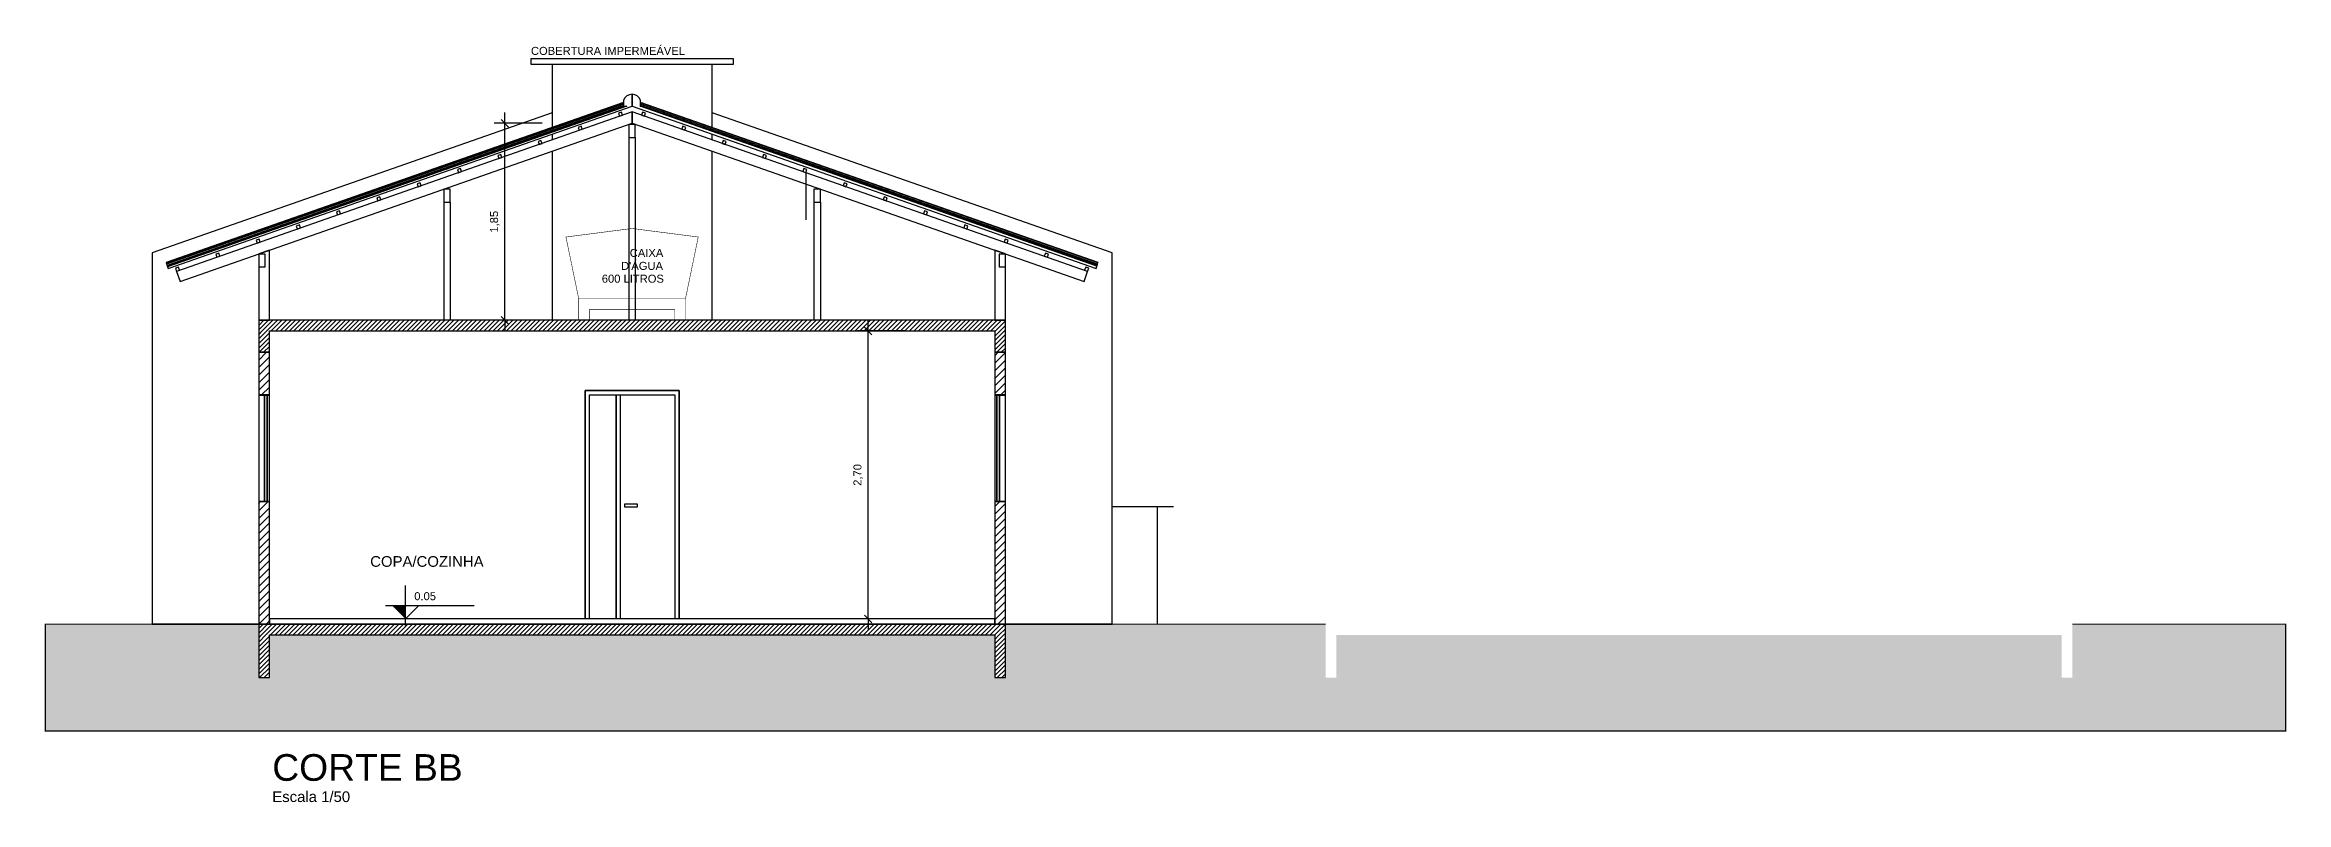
# Model space of a CAD drawing. Header units: metres. Extents: x 49 to 320, y -91 to 27.
# Drawn here: x 63.05 to 84.06, y -10.11 to -3.02 of the extents above; entities that cross this region are included whole.
import ezdxf

# ---------------------------------------------------------------- set-up
doc = ezdxf.new("R2010")
doc.units = ezdxf.units.M
doc.header["$LTSCALE"] = 0.2
doc.linetypes.add('DASHED', pattern=[0.75, 0.5, -0.25])
for name, color, linetype in [('ARQ-___-___-CTA', 240, 'Continuous'), ('ARQ-___-___-LEG', 3, 'Continuous'), ('ARQ-___-___-VST', 9, 'Continuous'), ('ARQ-ALV', 6, 'Continuous'), ('ARQ-ALV-___-HTC', 13, 'Continuous'), ('ARQ-ALV-BXA', 1, 'Continuous'), ('ARQ-COB', 4, 'Continuous'), ('ARQ-CXO', 2, 'Continuous'), ('ARQ-DVI', 1, 'Continuous'), ('ARQ-FOR', 2, 'Continuous'), ('ARQ-LAJ', 12, 'Continuous'), ('ARQ-LAJ-___-HTC', 13, 'Continuous'), ('ARQ-PIS', 2, 'Continuous'), ('ARQ-VIG', 12, 'Continuous'), ('ARQ-VIG-___-HTC', 13, 'Continuous')]:
    doc.layers.add(name, color=color, linetype=linetype)
doc.styles.add('REGUA200', font='arial.ttf')
doc.styles.add('REGUA60', font='arial.ttf')
doc.styles.add('REGUA80', font='arial.ttf')
doc.dimstyles.new('Active3D', dxfattribs={"dimtxt": 1.5, "dimasz": 0.01, "dimexe": 2, "dimexo": 3, "dimgap": 0.98, "dimtad": 1, "dimlfac": -1, "dimrnd": 0.005, "dimzin": 0, "dimtxsty": 'REGUA60', "dimblk": 'COTATR', "dimcen": 4, "dimdle": 4, "dimclrt": 2, "dimadec": 0, "dimazin": 0, "dimtfac": 1, "dimtmove": 2, "dimatfit": 2, "dimfxl": 1, "dimarcsym": 0})
pattern_1 = [(45, (106.151015, -69.59702), (-0.03535534, 0.03535534), [])]
pattern_2 = [(45, (106.151015, -69.597022), (-0.021213203, 0.021213203), [])]

# ---------------------------------------------------------------- blocks, each defined once
blk = doc.blocks.new('Titul1')
at = {"color": 6, "style": 'REGUA200', "width": 1.4}
blk.add_attdef('TITULO', (0, 0), '', height=5, dxfattribs=at)
at = {"color": 0, "style": 'REGUA80', "width": 1.4}
blk.add_attdef('ESCALA', (0, -3.98), '', height=2, dxfattribs=at)
blk = doc.blocks.new('NivelCR')
for p, q in [((0, -1.25), (0, 6.25)), ((-3.75, 2.5), (12.92, 2.5)), ((0, 0), (2.5, 2.5))]:
    blk.add_line(p, q)
blk.add_solid([(-2.5, 2.5), (0, 0), (0, 2.5)])
at = {"color": 0, "linetype": 'ByBlock', "style": 'REGUA60', "width": 1.4}
blk.add_attdef('NIVEL', (1.66, 3.51), '', height=1.5, dxfattribs=at)
blk = doc.blocks.new('COTATR')
at = {"color": 6}
blk.add_line((-71, -71), (71, 71), dxfattribs=at)
at = {"color": 0, "linetype": 'ByBlock'}
blk.add_line((0, 0), (200, 0), dxfattribs=at)
blk = doc.blocks.new('*D787')
at = {"layer": 'ARQ-___-___-CTA', "color": 0, "lineweight": -2, "transparency": 16777216}
for p, q in [((71.118, -5.697), (70.668, -5.697)), ((70.768, -8.397), (70.768, -5.698)), ((71.118, -8.397), (70.668, -8.397))]:
    blk.add_line(p, q, dxfattribs=at)
at = {"layer": 'Defpoints', "color": 0, "transparency": 16777216}
for p in [(70.768, -5.697), (71.268, -5.697), (71.268, -8.397)]:
    blk.add_point(p, dxfattribs=at)
at = {"layer": 'ARQ-___-___-CTA', "color": 0, "lineweight": -2, "transparency": 16777216, "xscale": 0.0005, "yscale": 0.0005, "zscale": 0.0005}
for p, rotation in [((70.768, -5.697), 90), ((70.768, -8.397), 270)]:
    blk.add_blockref('COTATR', p, dxfattribs=dict(at, rotation=rotation))
at = {"layer": 'ARQ-___-___-CTA', "color": 2, "transparency": 16777216, "insert": (70.674, -7.047), "char_height": 0.075, "attachment_point": 5, "rotation": 90, "style": 'REGUA60'}
blk.add_mtext('2,70', dxfattribs=at)
blk = doc.blocks.new('*D788')
at = {"layer": 'ARQ-___-___-CTA', "color": 0, "lineweight": -2, "transparency": 16777216}
for p, q in [((67.712, -3.751), (67.262, -3.751)), ((67.362, -5.597), (67.362, -3.752)), ((67.712, -5.597), (67.262, -5.597))]:
    blk.add_line(p, q, dxfattribs=at)
at = {"layer": 'Defpoints', "color": 0, "transparency": 16777216}
for p in [(67.362, -3.751), (67.862, -3.751), (67.862, -5.597)]:
    blk.add_point(p, dxfattribs=at)
at = {"layer": 'ARQ-___-___-CTA', "color": 0, "lineweight": -2, "transparency": 16777216, "xscale": 0.0005, "yscale": 0.0005, "zscale": 0.0005}
for p, rotation in [((67.362, -3.751), 90), ((67.362, -5.597), 270)]:
    blk.add_blockref('COTATR', p, dxfattribs=dict(at, rotation=rotation))
at = {"layer": 'ARQ-___-___-CTA', "color": 2, "transparency": 16777216, "insert": (67.268, -4.674), "char_height": 0.075, "attachment_point": 5, "rotation": 90, "style": 'REGUA60'}
blk.add_mtext('1,85', dxfattribs=at)

msp = doc.modelspace()

# ---------------------------------------------------------------- hatches: boundary and pattern name
at = {"layer": 'ARQ-___-___-VST'}
h = msp.add_hatch(dxfattribs=at)
h.set_pattern_fill('SOLO1', color=256, scale=0.3, style=0)
h.set_pattern_definition([(45, (-57.04693, -24.17179), (2e-17, 0.18), [0.12727922, -0.12727922]), (45, (-57.01693, -24.20179), (2e-17, 0.18), [0.12727922, -0.12727922]), (45, (-56.98693, -24.23179), (2e-17, 0.18), [0.12727922, -0.12727922]), (315, (-56.95693, -24.23179), (0.18, -5e-17), [0.12727922, -0.12727922]), (315, (-56.92693, -24.20179), (0.18, -5e-17), [0.12727922, -0.12727922]), (315, (-56.89693, -24.17179), (0.18, -5e-17), [0.12727922, -0.12727922])])
h.paths.add_polyline_path([(75.055, -8.547), (75.055, -8.447), (72.055, -8.447), (72.055, -8.547), (72.055, -8.947), (71.955, -8.947), (71.955, -8.547), (65.155, -8.547), (65.155, -8.947), (65.055, -8.947), (65.055, -8.547), (65.055, -8.447), (64.055, -8.447), (63.055, -8.447), (63.055, -9.447), (83.055, -9.447), (84.055, -9.447), (84.055, -8.447), (82.055, -8.447), (82.055, -8.547), (82.055, -8.947), (81.955, -8.947), (81.955, -8.547), (75.155, -8.547), (75.155, -8.947), (75.055, -8.947)])
at = {"layer": 'ARQ-ALV-___-HTC'}
h = msp.add_hatch(dxfattribs=at)
h.set_pattern_fill('_U', color=256, scale=0.05, angle=45, style=0, pattern_type=0)
h.set_pattern_definition(pattern_1)
h.paths.add_polyline_path([(65.055, -8.447), (65.155, -8.447), (65.155, -7.297), (65.055, -7.297)])
h.paths.add_polyline_path([(65.055, -6.297), (65.155, -6.297), (65.155, -5.897), (65.055, -5.897)])
h = msp.add_hatch(dxfattribs=at)
h.set_pattern_fill('_U', color=256, scale=0.05, angle=45, style=0, pattern_type=0)
h.set_pattern_definition(pattern_1)
h.paths.add_polyline_path([(72.055, -7.297), (71.955, -7.297), (71.955, -8.447), (72.055, -8.447)])
h.paths.add_polyline_path([(71.955, -5.897), (71.955, -6.297), (72.055, -6.297), (72.055, -5.897)])
at = {"layer": 'ARQ-LAJ-___-HTC'}
h = msp.add_hatch(dxfattribs=at)
h.set_pattern_fill('_U', color=256, scale=0.03, angle=45, style=0, pattern_type=0)
h.set_pattern_definition(pattern_2)
h.paths.add_polyline_path([(72.055, -5.597), (65.055, -5.597), (65.055, -5.697), (72.055, -5.697)])
h = msp.add_hatch(dxfattribs=at)
h.set_pattern_fill('_U', color=256, scale=0.03, angle=45, style=0, pattern_type=0)
h.set_pattern_definition(pattern_2)
h.paths.add_polyline_path([(65.055, -8.547), (72.055, -8.547), (72.055, -8.447), (65.055, -8.447)])
at = {"layer": 'ARQ-VIG-___-HTC'}
h = msp.add_hatch(dxfattribs=at)
h.set_pattern_fill('_U', color=256, scale=0.03, angle=45, style=0, pattern_type=0)
h.set_pattern_definition(pattern_2)
h.paths.add_polyline_path([(65.155, -5.697), (65.055, -5.697), (65.055, -5.897), (65.155, -5.897)])
h = msp.add_hatch(dxfattribs=at)
h.set_pattern_fill('_U', color=256, scale=0.03, angle=45, style=0, pattern_type=0)
h.set_pattern_definition(pattern_2)
h.paths.add_polyline_path([(72.055, -5.697), (71.955, -5.697), (71.955, -5.897), (72.055, -5.897)])
h = msp.add_hatch(dxfattribs=at)
h.set_pattern_fill('_U', color=256, scale=0.03, angle=45, style=0, pattern_type=0)
h.set_pattern_definition(pattern_2)
h.paths.add_polyline_path([(65.055, -8.947), (65.155, -8.947), (65.155, -8.547), (65.055, -8.547)])
h = msp.add_hatch(dxfattribs=at)
h.set_pattern_fill('_U', color=256, scale=0.03, angle=45, style=0, pattern_type=0)
h.set_pattern_definition(pattern_2)
h.paths.add_polyline_path([(72.055, -8.547), (71.955, -8.547), (71.955, -8.947), (72.055, -8.947)])

# ---------------------------------------------------------------- linework, layer by layer
msp.add_line((70.182, -4.214), (70.182, -4.656))
at = {"linetype": 'DASHED', "const_width": 0.005}
msp.add_lwpolyline([(67.935, -4.817), (68.055, -5.397), (69.055, -5.397), (69.175, -4.817), (68.555, -4.737), (67.935, -4.817)], dxfattribs=at)
for points, const_width in [([(68.055, -5.597), (68.055, -5.397), (69.055, -5.397), (69.055, -5.597)], 0.005), ([(68.155, -5.597), (68.155, -5.497), (68.955, -5.497), (68.955, -5.597)], 0.005), ([(65.055, -8.447), (64.055, -8.447), (63.055, -8.447), (63.055, -9.447), (83.055, -9.447), (84.055, -9.447), (84.055, -8.447), (82.055, -8.447)], 0.01), ([(75.055, -8.447), (72.055, -8.447)], 0.01)]:
    msp.add_lwpolyline(points, dxfattribs=dict(const_width=const_width))
at = {"layer": 'ARQ-___-___-VST'}
for p, q in [((68.475, -3.555), (64.186, -5.056)), ((64.188, -5.06), (68.475, -3.56)), ((68.475, -3.571), (64.191, -5.07)), ((72.924, -5.056), (68.635, -3.555)), ((72.922, -5.06), (68.635, -3.56)), ((72.919, -5.07), (68.635, -3.571)), ((64.199, -5.092), (68.488, -3.591)), ((64.206, -5.113), (68.555, -3.591)), ((64.206, -5.113), (68.555, -3.591)), ((64.206, -5.113), (68.555, -3.591)), ((64.206, -5.113), (68.555, -3.591)), ((64.206, -5.113), (68.555, -3.591)), ((64.206, -5.113), (68.555, -3.591)), ((64.206, -5.113), (68.555, -3.591)), ((64.206, -5.113), (68.555, -3.591)), ((64.206, -5.113), (68.555, -3.591)), ((64.206, -5.113), (68.555, -3.591)), ((64.206, -5.113), (68.555, -3.591)), ((64.206, -5.113), (68.555, -3.591)), ((64.206, -5.113), (68.555, -3.591)), ((64.206, -5.113), (68.555, -3.591)), ((64.206, -5.113), (68.555, -3.591)), ((64.206, -5.113), (68.555, -3.591)), ((64.206, -5.113), (68.555, -3.591)), ((64.206, -5.113), (68.555, -3.591)), ((64.206, -5.113), (68.555, -3.591)), ((64.206, -5.113), (68.555, -3.591)), ((64.206, -5.113), (68.555, -3.591)), ((68.555, -3.645), (64.285, -5.14)), ((64.318, -5.234), (68.555, -3.751)), ((68.555, -3.751), (68.555, -3.645)), ((72.825, -5.14), (68.555, -3.645)), ((68.555, -3.645), (68.555, -3.751)), ((68.555, -3.751), (72.792, -5.234)), ((72.915, -5.082), (68.635, -3.584)), ((64.186, -5.056), (64.188, -5.06)), ((64.188, -5.06), (64.191, -5.07)), ((64.191, -5.07), (64.196, -5.083)), ((64.198, -5.091), (64.199, -5.092)), ((64.199, -5.092), (64.201, -5.098)), ((64.285, -5.14), (64.318, -5.234)), ((72.792, -5.234), (72.825, -5.14)), ((72.904, -5.113), (72.913, -5.085)), ((72.909, -5.098), (72.91, -5.094)), ((72.909, -5.098), (72.91, -5.094)), ((72.909, -5.098), (72.91, -5.094)), ((72.909, -5.098), (72.91, -5.094)), ((72.909, -5.098), (72.91, -5.094)), ((72.909, -5.098), (72.91, -5.094)), ((72.909, -5.098), (72.91, -5.094)), ((72.909, -5.098), (72.91, -5.094)), ((72.909, -5.098), (72.91, -5.094)), ((72.909, -5.098), (72.91, -5.094)), ((72.909, -5.098), (72.91, -5.094)), ((72.909, -5.098), (72.91, -5.094)), ((72.909, -5.098), (72.91, -5.094)), ((72.909, -5.098), (72.91, -5.094)), ((72.909, -5.098), (72.91, -5.094)), ((72.909, -5.098), (72.91, -5.094)), ((72.909, -5.098), (72.91, -5.094)), ((72.909, -5.098), (72.91, -5.094)), ((72.909, -5.098), (72.91, -5.094)), ((72.909, -5.098), (72.91, -5.094)), ((72.909, -5.098), (72.91, -5.094)), ((72.909, -5.098), (72.91, -5.094)), ((72.909, -5.098), (72.91, -5.094)), ((72.909, -5.098), (72.91, -5.094)), ((72.909, -5.098), (72.91, -5.094)), ((72.909, -5.098), (72.91, -5.094)), ((72.909, -5.098), (72.91, -5.094)), ((72.909, -5.098), (72.91, -5.094)), ((72.909, -5.098), (72.91, -5.094)), ((72.909, -5.098), (72.91, -5.094)), ((72.909, -5.098), (72.91, -5.094)), ((72.909, -5.098), (72.91, -5.094)), ((72.909, -5.098), (72.91, -5.094)), ((72.909, -5.098), (72.91, -5.094)), ((72.909, -5.098), (72.91, -5.094)), ((72.909, -5.098), (72.91, -5.094)), ((72.909, -5.098), (72.91, -5.094)), ((72.909, -5.098), (72.91, -5.094)), ((72.909, -5.098), (72.91, -5.094)), ((72.909, -5.098), (72.91, -5.094)), ((72.909, -5.098), (72.91, -5.094)), ((72.909, -5.098), (72.91, -5.094)), ((72.909, -5.098), (72.91, -5.094)), ((72.909, -5.098), (72.91, -5.094)), ((72.909, -5.098), (72.91, -5.094)), ((72.91, -5.094), (72.911, -5.092)), ((72.91, -5.094), (72.911, -5.092)), ((72.91, -5.094), (72.911, -5.092)), ((72.91, -5.094), (72.911, -5.092)), ((72.91, -5.094), (72.911, -5.092)), ((72.91, -5.094), (72.911, -5.092)), ((72.91, -5.094), (72.911, -5.092)), ((72.91, -5.094), (72.911, -5.092)), ((72.91, -5.094), (72.911, -5.092)), ((72.91, -5.094), (72.911, -5.092)), ((72.91, -5.094), (72.911, -5.092)), ((72.91, -5.094), (72.911, -5.092)), ((72.91, -5.094), (72.911, -5.092)), ((72.91, -5.094), (72.911, -5.092)), ((72.91, -5.094), (72.911, -5.092)), ((72.91, -5.094), (72.911, -5.092)), ((72.91, -5.094), (72.911, -5.092)), ((72.91, -5.094), (72.911, -5.092)), ((72.91, -5.094), (72.911, -5.092)), ((72.91, -5.094), (72.911, -5.092)), ((72.91, -5.094), (72.911, -5.092)), ((72.91, -5.094), (72.911, -5.092)), ((72.91, -5.094), (72.911, -5.092)), ((72.91, -5.094), (72.911, -5.092)), ((72.91, -5.094), (72.911, -5.092)), ((72.91, -5.094), (72.911, -5.092)), ((72.91, -5.094), (72.911, -5.092)), ((72.91, -5.094), (72.911, -5.092)), ((72.91, -5.094), (72.911, -5.092)), ((72.91, -5.094), (72.911, -5.092)), ((72.91, -5.094), (72.911, -5.092)), ((72.91, -5.094), (72.911, -5.092)), ((72.91, -5.094), (72.911, -5.092)), ((72.91, -5.094), (72.911, -5.092)), ((72.91, -5.094), (72.911, -5.092)), ((72.91, -5.094), (72.911, -5.092)), ((72.91, -5.094), (72.911, -5.092)), ((72.91, -5.094), (72.911, -5.092)), ((72.91, -5.094), (72.911, -5.092)), ((72.91, -5.094), (72.911, -5.092)), ((72.91, -5.094), (72.911, -5.092)), ((72.91, -5.094), (72.911, -5.092)), ((72.91, -5.094), (72.911, -5.092)), ((72.91, -5.094), (72.911, -5.092)), ((72.91, -5.094), (72.911, -5.092)), ((72.91, -5.094), (72.911, -5.092)), ((72.911, -5.092), (72.913, -5.085)), ((72.911, -5.092), (72.913, -5.085)), ((72.911, -5.092), (72.913, -5.085)), ((72.911, -5.092), (72.913, -5.085)), ((72.911, -5.092), (72.913, -5.085)), ((72.911, -5.092), (72.913, -5.085)), ((72.911, -5.092), (72.913, -5.085)), ((72.911, -5.092), (72.913, -5.085)), ((72.911, -5.092), (72.913, -5.085)), ((72.911, -5.092), (72.913, -5.085)), ((72.911, -5.092), (72.913, -5.085)), ((72.911, -5.092), (72.913, -5.085)), ((72.911, -5.092), (72.913, -5.085)), ((72.911, -5.092), (72.913, -5.085)), ((72.911, -5.092), (72.913, -5.085)), ((72.911, -5.092), (72.913, -5.085)), ((72.911, -5.092), (72.913, -5.085)), ((72.911, -5.092), (72.913, -5.085)), ((72.911, -5.092), (72.913, -5.085)), ((72.911, -5.092), (72.913, -5.085)), ((72.911, -5.092), (72.913, -5.085)), ((72.911, -5.092), (72.913, -5.085)), ((72.911, -5.092), (72.913, -5.085)), ((72.911, -5.092), (72.913, -5.085)), ((72.911, -5.092), (72.913, -5.085)), ((72.911, -5.092), (72.913, -5.085)), ((72.911, -5.092), (72.913, -5.085)), ((72.911, -5.092), (72.913, -5.085)), ((72.911, -5.092), (72.913, -5.085)), ((72.911, -5.092), (72.913, -5.085)), ((72.911, -5.092), (72.913, -5.085)), ((72.911, -5.092), (72.913, -5.085)), ((72.911, -5.092), (72.913, -5.085)), ((72.911, -5.092), (72.913, -5.085)), ((72.911, -5.092), (72.913, -5.085)), ((72.911, -5.092), (72.913, -5.085)), ((72.911, -5.092), (72.913, -5.085)), ((72.911, -5.092), (72.913, -5.085)), ((72.911, -5.092), (72.913, -5.085)), ((72.911, -5.092), (72.913, -5.085)), ((72.911, -5.092), (72.913, -5.085)), ((72.911, -5.092), (72.913, -5.085)), ((72.911, -5.092), (72.913, -5.085)), ((72.911, -5.092), (72.913, -5.085)), ((72.911, -5.092), (72.913, -5.085)), ((72.911, -5.092), (72.913, -5.085)), ((72.911, -5.092), (72.913, -5.085)), ((72.911, -5.092), (72.913, -5.085)), ((72.911, -5.092), (72.913, -5.085)), ((72.911, -5.092), (72.913, -5.085)), ((72.911, -5.092), (72.913, -5.085)), ((72.911, -5.092), (72.913, -5.085)), ((72.911, -5.092), (72.913, -5.085)), ((72.911, -5.092), (72.913, -5.085)), ((72.911, -5.092), (72.913, -5.085)), ((72.911, -5.092), (72.913, -5.085)), ((72.911, -5.092), (72.913, -5.085)), ((72.911, -5.092), (72.913, -5.085)), ((72.911, -5.092), (72.913, -5.085)), ((72.911, -5.092), (72.913, -5.085)), ((72.911, -5.092), (72.913, -5.085)), ((72.911, -5.092), (72.913, -5.085)), ((72.911, -5.092), (72.913, -5.085)), ((72.911, -5.092), (72.913, -5.085)), ((72.911, -5.092), (72.913, -5.085)), ((72.911, -5.092), (72.913, -5.085)), ((72.911, -5.092), (72.913, -5.085)), ((72.911, -5.092), (72.913, -5.085)), ((72.911, -5.092), (72.913, -5.085)), ((72.912, -5.089), (72.915, -5.082)), ((72.915, -5.082), (72.919, -5.07)), ((72.915, -5.082), (72.918, -5.072)), ((72.915, -5.082), (72.918, -5.072)), ((72.915, -5.082), (72.918, -5.072)), ((72.915, -5.082), (72.918, -5.072)), ((72.915, -5.082), (72.918, -5.072)), ((72.915, -5.082), (72.918, -5.072)), ((72.915, -5.082), (72.918, -5.072)), ((72.915, -5.082), (72.918, -5.072)), ((72.915, -5.082), (72.918, -5.072)), ((72.915, -5.082), (72.918, -5.072)), ((72.915, -5.082), (72.918, -5.072)), ((72.915, -5.082), (72.918, -5.072)), ((72.915, -5.082), (72.918, -5.072)), ((72.915, -5.082), (72.918, -5.072)), ((72.915, -5.082), (72.918, -5.072)), ((72.915, -5.082), (72.918, -5.072)), ((72.915, -5.082), (72.918, -5.072)), ((72.915, -5.082), (72.918, -5.072)), ((72.915, -5.082), (72.918, -5.072)), ((72.915, -5.082), (72.918, -5.072)), ((72.915, -5.082), (72.918, -5.072)), ((72.915, -5.082), (72.918, -5.072)), ((72.915, -5.082), (72.918, -5.072)), ((72.915, -5.082), (72.918, -5.072)), ((72.915, -5.082), (72.918, -5.072)), ((72.915, -5.082), (72.918, -5.072)), ((72.915, -5.082), (72.918, -5.072)), ((72.915, -5.082), (72.918, -5.072)), ((72.915, -5.082), (72.918, -5.072)), ((72.915, -5.082), (72.918, -5.072)), ((72.915, -5.082), (72.918, -5.072)), ((72.915, -5.082), (72.918, -5.072)), ((72.915, -5.082), (72.918, -5.072)), ((72.915, -5.082), (72.918, -5.072)), ((72.915, -5.082), (72.918, -5.072)), ((72.915, -5.082), (72.918, -5.072)), ((72.915, -5.082), (72.918, -5.072)), ((72.915, -5.082), (72.918, -5.072)), ((72.915, -5.082), (72.918, -5.072)), ((72.915, -5.082), (72.918, -5.072)), ((72.915, -5.082), (72.918, -5.072)), ((72.915, -5.082), (72.918, -5.072)), ((72.915, -5.082), (72.918, -5.072)), ((72.915, -5.082), (72.918, -5.072)), ((72.915, -5.082), (72.918, -5.072)), ((72.915, -5.082), (72.918, -5.072)), ((72.915, -5.082), (72.918, -5.072)), ((72.915, -5.082), (72.918, -5.072)), ((72.919, -5.07), (72.922, -5.06)), ((72.919, -5.07), (72.922, -5.06)), ((72.919, -5.07), (72.922, -5.06)), ((72.919, -5.07), (72.922, -5.06)), ((72.919, -5.07), (72.922, -5.06)), ((72.919, -5.07), (72.922, -5.06)), ((72.919, -5.07), (72.922, -5.06)), ((72.919, -5.07), (72.922, -5.06)), ((72.919, -5.07), (72.922, -5.06)), ((72.919, -5.07), (72.922, -5.06)), ((72.919, -5.07), (72.922, -5.06)), ((72.919, -5.07), (72.922, -5.06)), ((72.919, -5.07), (72.922, -5.06)), ((72.919, -5.07), (72.922, -5.06)), ((72.919, -5.07), (72.922, -5.06)), ((72.919, -5.07), (72.922, -5.06)), ((72.919, -5.07), (72.922, -5.06)), ((72.919, -5.07), (72.922, -5.06)), ((72.919, -5.07), (72.922, -5.06)), ((72.919, -5.07), (72.922, -5.06)), ((72.919, -5.07), (72.922, -5.06)), ((72.919, -5.07), (72.922, -5.06)), ((72.919, -5.07), (72.922, -5.06)), ((72.919, -5.07), (72.922, -5.06)), ((72.919, -5.07), (72.922, -5.06)), ((72.922, -5.06), (72.924, -5.056)), ((72.922, -5.06), (72.924, -5.056)), ((72.922, -5.06), (72.924, -5.056)), ((72.922, -5.06), (72.924, -5.056)), ((72.922, -5.06), (72.924, -5.056)), ((72.922, -5.06), (72.924, -5.056)), ((72.922, -5.06), (72.924, -5.056)), ((72.922, -5.06), (72.924, -5.056)), ((72.922, -5.06), (72.924, -5.056)), ((72.922, -5.06), (72.924, -5.056)), ((72.922, -5.06), (72.924, -5.056)), ((72.922, -5.06), (72.924, -5.056)), ((72.922, -5.06), (72.924, -5.056)), ((72.922, -5.06), (72.924, -5.056)), ((72.922, -5.06), (72.924, -5.056)), ((72.922, -5.06), (72.924, -5.056)), ((72.922, -5.06), (72.924, -5.056)), ((72.922, -5.06), (72.924, -5.056)), ((72.922, -5.06), (72.924, -5.056)), ((72.922, -5.06), (72.924, -5.056)), ((72.922, -5.06), (72.924, -5.056)), ((72.922, -5.06), (72.924, -5.056)), ((72.922, -5.06), (72.924, -5.056)), ((72.922, -5.06), (72.924, -5.056)), ((72.922, -5.06), (72.924, -5.056)), ((64.055, -5.597), (64.055, -5.897)), ((73.055, -5.897), (73.055, -5.597)), ((65.055, -6.298), (65.055, -7.296)), ((65.107, -6.299), (65.107, -7.295)), ((65.112, -6.299), (65.107, -6.299)), ((65.112, -7.295), (65.112, -6.299)), ((65.155, -7.296), (65.155, -6.298)), ((68.115, -6.257), (68.115, -8.397)), ((68.995, -6.257), (68.115, -6.257)), ((68.155, -6.297), (68.955, -6.297)), ((68.155, -8.397), (68.155, -6.297)), ((68.405, -6.297), (68.405, -8.397)), ((68.445, -8.397), (68.445, -6.297)), ((68.955, -6.297), (68.955, -8.397)), ((68.995, -8.397), (68.995, -6.257)), ((71.955, -6.298), (71.955, -7.296)), ((71.997, -6.299), (71.997, -7.295)), ((72.002, -6.299), (71.997, -6.299)), ((72.002, -7.295), (72.002, -6.299)), ((72.055, -7.296), (72.055, -6.298)), ((65.107, -7.295), (65.112, -7.295)), ((68.485, -7.322), (68.485, -7.347)), ((68.605, -7.322), (68.485, -7.322)), ((68.485, -7.347), (68.605, -7.347)), ((68.605, -7.347), (68.605, -7.322)), ((71.997, -7.295), (72.002, -7.295)), ((73.48, -7.347), (73.055, -7.347)), ((73.48, -8.447), (73.48, -7.347)), ((73.63, -7.347), (73.48, -7.347)), ((65.055, -8.447), (64.055, -8.447)), ((73.055, -8.447), (72.055, -8.447))]:
    msp.add_line(p, q, dxfattribs=at)
at = {"layer": 'ARQ-ALV'}
for p, q in [((65.155, -4.941), (65.055, -4.976)), ((65.055, -4.976), (65.055, -5.597)), ((65.155, -5.597), (65.155, -4.941)), ((71.955, -4.941), (71.955, -5.597)), ((72.055, -4.976), (71.955, -4.941)), ((72.055, -5.597), (72.055, -4.976)), ((65.055, -5.597), (65.155, -5.597)), ((71.955, -5.597), (72.055, -5.597)), ((65.155, -5.897), (65.055, -5.897)), ((65.055, -5.897), (65.055, -6.297)), ((65.155, -6.297), (65.155, -5.897)), ((71.955, -5.897), (71.955, -6.297)), ((72.055, -5.897), (71.955, -5.897)), ((72.055, -6.297), (72.055, -5.897)), ((65.055, -6.297), (65.155, -6.297)), ((71.955, -6.297), (72.055, -6.297)), ((65.155, -7.297), (65.055, -7.297)), ((65.055, -7.297), (65.055, -8.447)), ((65.155, -8.397), (65.155, -7.297)), ((71.955, -7.297), (71.955, -8.397)), ((72.055, -7.297), (71.955, -7.297)), ((72.055, -8.447), (72.055, -7.297)), ((65.155, -8.447), (65.155, -8.397)), ((71.955, -8.397), (71.955, -8.447)), ((65.055, -8.447), (65.155, -8.447)), ((71.955, -8.447), (72.055, -8.447))]:
    msp.add_line(p, q, dxfattribs=at)
at = {"layer": 'ARQ-ALV-BXA'}
for p, q in [((67.805, -3.197), (67.805, -3.497)), ((69.305, -3.497), (69.305, -3.197)), ((67.805, -3.497), (67.805, -3.789)), ((69.305, -3.789), (69.305, -3.497)), ((67.805, -3.654), (64.055, -4.966)), ((73.055, -4.966), (69.305, -3.654)), ((67.805, -3.854), (67.805, -3.908)), ((69.305, -3.908), (69.305, -3.854)), ((67.805, -4.014), (67.805, -5.597)), ((69.305, -5.597), (69.305, -4.014)), ((64.055, -4.966), (64.055, -5.597)), ((73.055, -5.597), (73.055, -4.966)), ((64.055, -5.897), (64.055, -8.447)), ((73.055, -8.447), (73.055, -5.897)), ((68.115, -6.257), (68.995, -6.257)), ((68.115, -8.397), (68.115, -6.257)), ((68.405, -8.397), (68.405, -6.297)), ((68.995, -6.257), (68.995, -8.397)), ((64.055, -8.447), (65.055, -8.447)), ((72.055, -8.447), (73.055, -8.447))]:
    msp.add_line(p, q, dxfattribs=at)
at = {"layer": 'ARQ-COB'}
for p, q in [((68.475, -3.535), (68.475, -3.585)), ((68.555, -3.479), (68.555, -3.591)), ((68.555, -3.591), (68.555, -3.479)), ((68.635, -3.591), (68.635, -3.535)), ((68.475, -3.585), (64.196, -5.083)), ((64.198, -5.091), (68.483, -3.591)), ((68.505, -3.591), (64.201, -5.098)), ((64.206, -5.113), (68.555, -3.591)), ((68.483, -3.591), (68.505, -3.591)), ((68.555, -3.591), (72.904, -5.113)), ((72.912, -5.089), (68.632, -3.591)), ((68.632, -3.591), (68.635, -3.591)), ((64.196, -5.083), (64.198, -5.091)), ((64.201, -5.098), (64.206, -5.113)), ((72.904, -5.113), (72.912, -5.089))]:
    msp.add_line(p, q, dxfattribs=at)
for start, end in [(90, 159.984), (20.016, 90)]:
    msp.add_arc((68.555, -3.564), 0.0851, start, end, dxfattribs=at)
at = {"layer": 'ARQ-CXO'}
for p, q in [((65.155, -6.297), (65.055, -6.297)), ((65.055, -6.297), (65.055, -6.298)), ((65.055, -6.298), (65.155, -6.298)), ((65.155, -6.298), (65.155, -6.297)), ((72.055, -6.297), (71.955, -6.297)), ((71.955, -6.297), (71.955, -6.298)), ((71.955, -6.298), (72.055, -6.298)), ((72.055, -6.298), (72.055, -6.297)), ((65.055, -7.296), (65.055, -7.297)), ((65.155, -7.296), (65.055, -7.296)), ((65.055, -7.297), (65.155, -7.297)), ((65.155, -7.297), (65.155, -7.296)), ((71.955, -7.296), (71.955, -7.297)), ((72.055, -7.296), (71.955, -7.296)), ((71.955, -7.297), (72.055, -7.297)), ((72.055, -7.297), (72.055, -7.296))]:
    msp.add_line(p, q, dxfattribs=at)
at = {"layer": 'ARQ-DVI'}
for p, q in [((65.132, -6.299), (65.132, -7.295)), ((65.137, -6.299), (65.132, -6.299)), ((65.137, -7.295), (65.137, -6.299)), ((71.977, -6.299), (71.972, -6.299)), ((71.972, -6.299), (71.972, -7.295)), ((71.977, -7.295), (71.977, -6.299)), ((65.132, -7.295), (65.137, -7.295)), ((71.972, -7.295), (71.977, -7.295))]:
    msp.add_line(p, q, dxfattribs=at)
at = {"layer": 'ARQ-FOR'}
for p, q in [((68.078, -3.779), (68.05, -3.789)), ((68.088, -3.807), (68.078, -3.779)), ((68.456, -3.647), (68.428, -3.657)), ((68.428, -3.657), (68.438, -3.685)), ((68.438, -3.685), (68.466, -3.675)), ((68.466, -3.675), (68.456, -3.647)), ((68.555, -3.763), (68.525, -3.763)), ((68.525, -3.763), (68.525, -3.883)), ((68.585, -3.763), (68.555, -3.763)), ((68.585, -3.883), (68.585, -3.763)), ((68.654, -3.647), (68.644, -3.675)), ((68.644, -3.675), (68.672, -3.685)), ((68.682, -3.657), (68.654, -3.647)), ((68.672, -3.685), (68.682, -3.657)), ((69.031, -3.779), (69.022, -3.807)), ((69.06, -3.789), (69.031, -3.779)), ((67.701, -3.911), (67.673, -3.921)), ((67.673, -3.921), (67.683, -3.949)), ((67.683, -3.949), (67.711, -3.939)), ((67.711, -3.939), (67.701, -3.911)), ((68.05, -3.789), (68.06, -3.817)), ((68.06, -3.817), (68.088, -3.807)), ((68.525, -3.883), (68.555, -3.883)), ((68.525, -3.883), (68.525, -5.597)), ((68.555, -3.883), (68.585, -3.883)), ((68.585, -3.883), (68.585, -5.597)), ((69.022, -3.807), (69.05, -3.817)), ((69.05, -3.817), (69.06, -3.789)), ((69.409, -3.911), (69.399, -3.939)), ((69.399, -3.939), (69.427, -3.949)), ((69.437, -3.921), (69.409, -3.911)), ((69.427, -3.949), (69.437, -3.921)), ((66.946, -4.175), (66.918, -4.185)), ((66.918, -4.185), (66.927, -4.214)), ((66.956, -4.204), (66.946, -4.175)), ((67.323, -4.043), (67.295, -4.053)), ((67.295, -4.053), (67.305, -4.081)), ((67.305, -4.081), (67.333, -4.072)), ((67.333, -4.072), (67.323, -4.043)), ((69.787, -4.043), (69.777, -4.072)), ((69.777, -4.072), (69.805, -4.081)), ((69.815, -4.053), (69.787, -4.043)), ((69.805, -4.081), (69.815, -4.053)), ((70.164, -4.175), (70.154, -4.204)), ((70.192, -4.185), (70.164, -4.175)), ((70.182, -4.214), (70.192, -4.185)), ((66.568, -4.308), (66.54, -4.317)), ((66.54, -4.317), (66.55, -4.346)), ((66.55, -4.346), (66.578, -4.336)), ((66.578, -4.336), (66.568, -4.308)), ((66.85, -4.37), (66.79, -4.37)), ((66.79, -4.37), (66.79, -4.49)), ((66.85, -4.49), (66.85, -4.37)), ((66.927, -4.214), (66.956, -4.204)), ((70.154, -4.204), (70.182, -4.214)), ((70.32, -4.37), (70.26, -4.37)), ((70.26, -4.37), (70.26, -4.49)), ((70.32, -4.49), (70.32, -4.37)), ((70.542, -4.308), (70.532, -4.336)), ((70.532, -4.336), (70.56, -4.346)), ((70.57, -4.317), (70.542, -4.308)), ((70.56, -4.346), (70.57, -4.317)), ((65.813, -4.572), (65.785, -4.582)), ((65.785, -4.582), (65.795, -4.61)), ((65.795, -4.61), (65.823, -4.6)), ((65.823, -4.6), (65.813, -4.572)), ((66.191, -4.44), (66.162, -4.45)), ((66.162, -4.45), (66.172, -4.478)), ((66.172, -4.478), (66.201, -4.468)), ((66.201, -4.468), (66.191, -4.44)), ((66.79, -4.49), (66.85, -4.49)), ((66.79, -4.49), (66.79, -5.597)), ((66.85, -4.49), (66.85, -5.597)), ((70.26, -4.49), (70.32, -4.49)), ((70.26, -4.49), (70.26, -5.597)), ((70.32, -4.49), (70.32, -5.597)), ((70.919, -4.44), (70.909, -4.468)), ((70.909, -4.468), (70.938, -4.478)), ((70.947, -4.45), (70.919, -4.44)), ((70.938, -4.478), (70.947, -4.45)), ((71.297, -4.572), (71.287, -4.6)), ((71.287, -4.6), (71.315, -4.61)), ((71.325, -4.582), (71.297, -4.572)), ((71.315, -4.61), (71.325, -4.582)), ((65.436, -4.704), (65.407, -4.714)), ((65.407, -4.714), (65.417, -4.742)), ((65.417, -4.742), (65.446, -4.732)), ((65.446, -4.732), (65.436, -4.704)), ((71.674, -4.704), (71.664, -4.732)), ((71.664, -4.732), (71.693, -4.742)), ((71.703, -4.714), (71.674, -4.704)), ((71.693, -4.742), (71.703, -4.714)), ((64.681, -4.968), (64.652, -4.978)), ((64.652, -4.978), (64.662, -5.006)), ((64.662, -5.006), (64.691, -4.997)), ((64.691, -4.997), (64.681, -4.968)), ((65.058, -4.836), (65.03, -4.846)), ((65.03, -4.846), (65.04, -4.874)), ((65.04, -4.874), (65.068, -4.864)), ((65.115, -4.977), (65.055, -4.977)), ((65.055, -4.977), (65.055, -5.097)), ((65.068, -4.864), (65.058, -4.836)), ((65.115, -5.097), (65.115, -4.977)), ((72.055, -4.977), (71.995, -4.977)), ((71.995, -4.977), (71.995, -5.097)), ((72.052, -4.836), (72.042, -4.864)), ((72.042, -4.864), (72.07, -4.874)), ((72.08, -4.846), (72.052, -4.836)), ((72.055, -5.097), (72.055, -4.977)), ((72.07, -4.874), (72.08, -4.846)), ((72.429, -4.968), (72.419, -4.997)), ((72.419, -4.997), (72.448, -5.006)), ((72.458, -4.978), (72.429, -4.968)), ((72.448, -5.006), (72.458, -4.978)), ((64.303, -5.1), (64.275, -5.11)), ((64.275, -5.11), (64.285, -5.139)), ((64.285, -5.139), (64.313, -5.129)), ((64.313, -5.129), (64.303, -5.1)), ((65.055, -5.097), (65.115, -5.097)), ((71.995, -5.097), (72.055, -5.097)), ((72.807, -5.1), (72.797, -5.129)), ((72.797, -5.129), (72.825, -5.139)), ((72.835, -5.11), (72.807, -5.1)), ((72.825, -5.139), (72.835, -5.11))]:
    msp.add_line(p, q, dxfattribs=at)
at = {"layer": 'ARQ-LAJ'}
for p, q in [((65.055, -5.597), (65.055, -5.697)), ((65.155, -5.597), (65.055, -5.597)), ((71.955, -5.597), (65.155, -5.597)), ((72.055, -5.597), (71.955, -5.597)), ((72.055, -5.697), (72.055, -5.597)), ((65.155, -5.697), (71.955, -5.697)), ((65.155, -8.447), (65.055, -8.447)), ((65.055, -8.447), (65.055, -8.547)), ((71.955, -8.447), (65.155, -8.447)), ((65.155, -8.547), (71.955, -8.547)), ((72.055, -8.447), (71.955, -8.447)), ((72.055, -8.547), (72.055, -8.447))]:
    msp.add_line(p, q, dxfattribs=at)
at = {"layer": 'ARQ-PIS'}
for p, q in [((69.505, -3.147), (67.605, -3.147)), ((67.605, -3.147), (67.605, -3.197)), ((69.505, -3.197), (69.505, -3.147)), ((67.605, -3.197), (69.505, -3.197)), ((65.155, -8.397), (65.155, -8.447)), ((71.955, -8.397), (65.155, -8.397)), ((71.955, -8.447), (71.955, -8.397)), ((65.155, -8.447), (71.955, -8.447))]:
    msp.add_line(p, q, dxfattribs=at)
at = {"layer": 'ARQ-VIG'}
for p, q in [((65.055, -5.697), (65.055, -5.897)), ((65.155, -5.897), (65.155, -5.697)), ((71.955, -5.697), (71.955, -5.897)), ((72.055, -5.897), (72.055, -5.697)), ((65.055, -5.897), (65.155, -5.897)), ((71.955, -5.897), (72.055, -5.897)), ((65.055, -8.547), (65.055, -8.947)), ((65.155, -8.947), (65.155, -8.547)), ((71.955, -8.547), (71.955, -8.947)), ((72.055, -8.947), (72.055, -8.547)), ((65.055, -8.947), (65.155, -8.947)), ((71.955, -8.947), (72.055, -8.947))]:
    msp.add_line(p, q, dxfattribs=at)

# ---------------------------------------------------------------- block references
at = {"layer": 'ARQ-___-___-CTA', "color": 2}
ref = msp.add_blockref('NivelCR', (66.43, -8.397), dxfattribs=dict(at, xscale=0.05, yscale=0.05, zscale=0.05))
ref.add_attrib('NIVEL', '0.05', (66.513, -8.221), dxfattribs={"layer": '0', "color": 0, "linetype": 'ByBlock', "height": 0.075, "style": 'REGUA60'})
at = {"layer": 'ARQ-___-___-LEG'}
ref = msp.add_blockref('Titul1', (65.182, -9.914), dxfattribs=dict(at, xscale=0.05, yscale=0.05, zscale=0.05))
ref.add_attrib('TITULO', 'CORTE BB', (65.182, -9.914), dxfattribs={"layer": '0', "color": 6, "height": 0.25, "style": 'REGUA200'})
ref.add_attrib('ESCALA', 'Escala 1/50', (65.182, -10.113), dxfattribs={"layer": '0', "color": 0, "height": 0.1, "style": 'REGUA80'})

# ---------------------------------------------------------------- texts
at = {"style": 'REGUA60'}
for s, p in [("D'ÁGUA", (68.452, -5.125)), ('CAIXA', (68.533, -5.004)), ('600 LITROS', (68.271, -5.245))]:
    msp.add_text(s, height=0.075, dxfattribs=at).set_placement(p)
at = {"layer": 'ARQ-___-___-LEG'}
for s, height, style, p in [('COBERTURA IMPERMEÁVEL', 0.075, 'REGUA60', (67.607, -3.11)), ('COPA/COZINHA', 0.1, 'REGUA80', (66.1, -7.908))]:
    msp.add_text(s, height=height, dxfattribs=dict(at, style=style)).set_placement(p)

# ---------------------------------------------------------------- dimensions: what is measured, and where the dimension line sits
at = {"layer": 'ARQ-___-___-CTA'}
for base, p1, p2, picture, middle in [((67.362, -3.751), (67.862, -5.597), (67.862, -3.751), '*D788', (67.268, -4.674)), ((70.768, -5.697), (71.268, -8.397), (71.268, -5.697), '*D787', (70.674, -7.047))]:
    dim = msp.add_linear_dim(base=base, p1=p1, p2=p2, angle=90, dimstyle='Active3D', override={"dimscale": 0.05}, dxfattribs=at)
    dim.commit()
    dim.dimension.update_dxf_attribs({"geometry": picture, "text_midpoint": middle})

doc.saveas('drawing.dxf')
